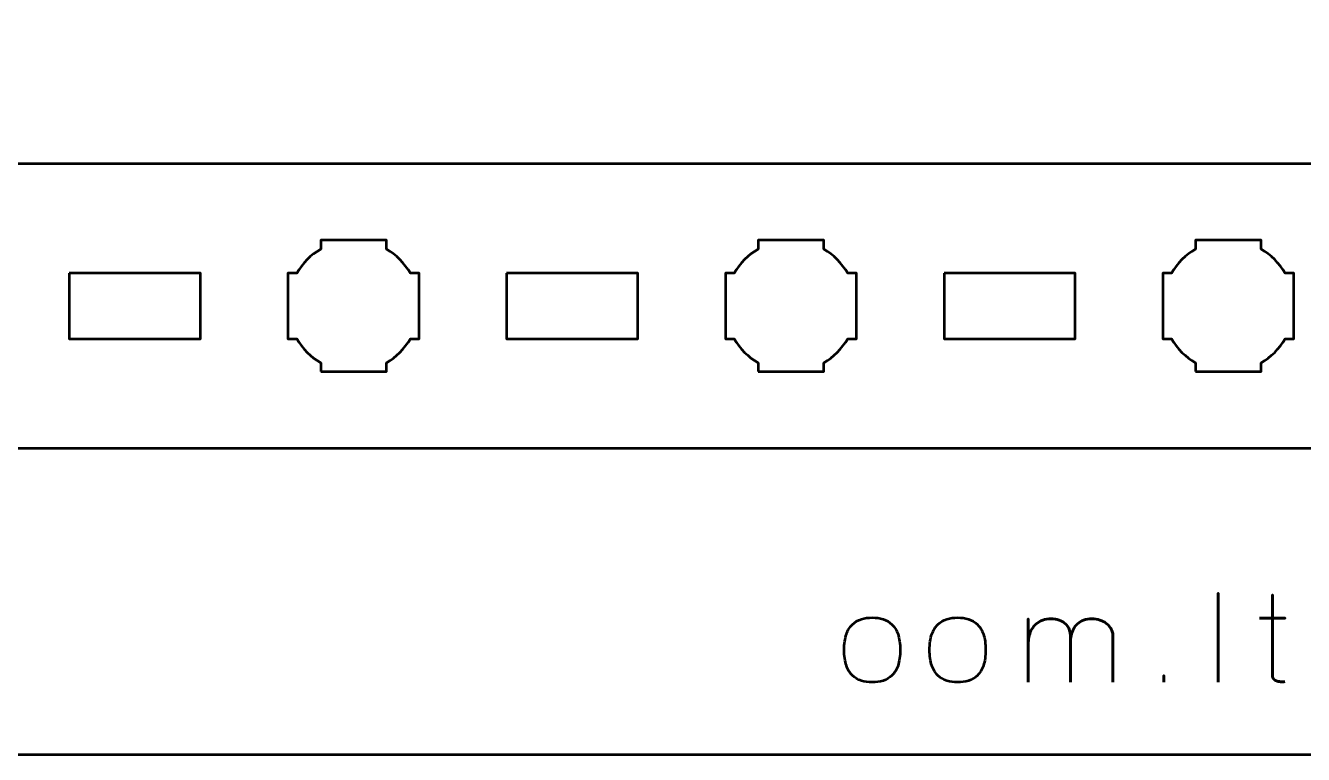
# Model space of a CAD drawing. Header units: centimetres. Extents: x -21 to 0, y -29.7 to 0.
# Drawn here: x -11 to -5.16, y -29.7 to -26.37 of the extents above; entities that cross this region are included whole.
import ezdxf

# ---------------------------------------------------------------- set-up
doc = ezdxf.new("R2010")
doc.units = ezdxf.units.CM
doc.header["$MEASUREMENT"] = 0
doc.layers.add('Layer 1', color=7, linetype='Continuous')

msp = doc.modelspace()

# ---------------------------------------------------------------- linework, layer by layer
at = {"layer": 'Layer 1', "color": 1, "lineweight": 53}
msp.add_open_spline([(-21.00003, -29.19995), (-21.00003, -29.19995), (-21.00003, -5.89992), (-21.00003, -5.89992), (-21.00003, -5.89992), (-21.00003, -5.81709), (-20.93286, -5.74992), (-20.85003, -5.74992), (-20.85003, -5.74992), (-20.7672, -5.74992), (-20.70003, -5.68275), (-20.70003, -5.59992), (-20.70003, -5.59992), (-20.70003, -5.51709), (-20.7672, -5.44992), (-20.85003, -5.44992), (-20.85003, -5.44992), (-20.93286, -5.44992), (-21.00003, -5.38275), (-21.00003, -5.29992), (-21.00003, -5.29992), (-21.00003, -5.21709), (-20.93286, -5.14992), (-20.85003, -5.14992), (-20.85003, -5.14992), (-20.7672, -5.14992), (-20.70003, -5.08275), (-20.70003, -4.99992), (-20.70003, -4.99992), (-20.70003, -4.91709), (-20.7672, -4.84992), (-20.85003, -4.84992), (-20.85003, -4.84992), (-20.93286, -4.84992), (-21.00003, -4.78275), (-21.00003, -4.69992), (-21.00003, -4.69992), (-21.00003, -4.61709), (-20.93286, -4.54992), (-20.85003, -4.54992), (-20.85003, -4.54992), (-20.7672, -4.54992), (-20.70003, -4.48275), (-20.70003, -4.39992), (-20.70003, -4.39992), (-20.70003, -4.31709), (-20.7672, -4.24992), (-20.85003, -4.24992), (-20.85003, -4.24992), (-20.93286, -4.24992), (-21.00003, -4.18275), (-21.00003, -4.09992), (-21.00003, -4.09992), (-21.00003, -4.01709), (-20.93286, -3.94992), (-20.85003, -3.94992), (-20.85003, -3.94992), (-20.7672, -3.94992), (-20.70003, -3.88275), (-20.70003, -3.79992), (-20.70003, -3.79992), (-20.70003, -3.71709), (-20.7672, -3.64992), (-20.85003, -3.64992), (-20.85003, -3.64992), (-20.93286, -3.64992), (-21.00003, -3.58275), (-21.00003, -3.49992), (-21.00003, -3.49992), (-21.00003, -3.41709), (-20.93286, -3.34992), (-20.85003, -3.34992), (-20.85003, -3.34992), (-20.7672, -3.34992), (-20.70003, -3.28275), (-20.70003, -3.19992), (-20.70003, -3.19992), (-20.70003, -3.11709), (-20.7672, -3.04992), (-20.85003, -3.04992), (-20.85003, -3.04992), (-20.93286, -3.04992), (-21.00003, -2.98275), (-21.00003, -2.89992), (-21.00003, -2.89992), (-21.00003, -2.81709), (-20.93286, -2.74992), (-20.85003, -2.74992), (-20.85003, -2.74992), (-20.7672, -2.74992), (-20.70003, -2.68275), (-20.70003, -2.59992), (-20.70003, -2.59992), (-20.70003, -2.51709), (-20.7672, -2.44992), (-20.85003, -2.44992), (-20.85003, -2.44992), (-20.93286, -2.44992), (-21.00003, -2.38275), (-21.00003, -2.29992), (-21.00003, -2.29992), (-21.00003, -2.21709), (-20.93286, -2.14992), (-20.85003, -2.14992), (-20.85003, -2.14992), (-20.7672, -2.14992), (-20.70003, -2.08275), (-20.70003, -1.99992), (-20.70003, -1.99992), (-20.70003, -1.91709), (-20.7672, -1.84992), (-20.85003, -1.84992), (-20.85003, -1.84992), (-20.93286, -1.84992), (-21.00003, -1.78275), (-21.00003, -1.69992), (-21.00003, -1.69992), (-21.00003, -1.61709), (-20.93286, -1.54992), (-20.85003, -1.54992), (-20.85003, -1.54992), (-20.7672, -1.54992), (-20.70003, -1.48275), (-20.70003, -1.39992), (-20.70003, -1.39992), (-20.70003, -1.31709), (-20.7672, -1.24992), (-20.85003, -1.24992), (-20.85003, -1.24992), (-20.93286, -1.24992), (-21.00003, -1.18275), (-21.00003, -1.09992), (-21.00003, -1.09992), (-21.00003, -1.09992), (-21.00003, -0.49992), (-21.00003, -0.49992), (-21.00003, -0.49992), (-21.00003, -0.22295), (-20.77694, 0.00004), (-20.49994, 0.00004), (-20.49994, 0.00004), (-20.49994, 0.00004), (-0.50008, 0.00004), (-0.50008, 0.00004), (-0.50008, 0.00004), (-0.22294, 0.00004), (0.00002, -0.22295), (0.00002, -0.49992), (0.00002, -0.49992), (0.00002, -0.49992), (0.00002, -29.19995), (0.00002, -29.19995), (0.00002, -29.19995), (0.00002, -29.47695), (-0.22294, -29.70004), (-0.50008, -29.70004), (-0.50008, -29.70004), (-0.50008, -29.70004), (-20.49994, -29.70004), (-20.49994, -29.70004), (-20.49994, -29.70004), (-20.77694, -29.70004), (-21.00003, -29.47695), (-21.00003, -29.19995)], degree=3, knots=[0, 0, 0, 0, 0.0243902, 0.0243902, 0.0243902, 0.0243902, 0.0487805, 0.0487805, 0.0487805, 0.0487805, 0.0731707, 0.0731707, 0.0731707, 0.0731707, 0.097561, 0.097561, 0.097561, 0.097561, 0.1219512, 0.1219512, 0.1219512, 0.1219512, 0.1463415, 0.1463415, 0.1463415, 0.1463415, 0.1707317, 0.1707317, 0.1707317, 0.1707317, 0.195122, 0.195122, 0.195122, 0.195122, 0.2195122, 0.2195122, 0.2195122, 0.2195122, 0.2439024, 0.2439024, 0.2439024, 0.2439024, 0.2682927, 0.2682927, 0.2682927, 0.2682927, 0.2926829, 0.2926829, 0.2926829, 0.2926829, 0.3170732, 0.3170732, 0.3170732, 0.3170732, 0.3414634, 0.3414634, 0.3414634, 0.3414634, 0.3658537, 0.3658537, 0.3658537, 0.3658537, 0.3902439, 0.3902439, 0.3902439, 0.3902439, 0.4146341, 0.4146341, 0.4146341, 0.4146341, 0.4390244, 0.4390244, 0.4390244, 0.4390244, 0.4634146, 0.4634146, 0.4634146, 0.4634146, 0.4878049, 0.4878049, 0.4878049, 0.4878049, 0.5121951, 0.5121951, 0.5121951, 0.5121951, 0.5365854, 0.5365854, 0.5365854, 0.5365854, 0.5609756, 0.5609756, 0.5609756, 0.5609756, 0.5853659, 0.5853659, 0.5853659, 0.5853659, 0.6097561, 0.6097561, 0.6097561, 0.6097561, 0.6341463, 0.6341463, 0.6341463, 0.6341463, 0.6585366, 0.6585366, 0.6585366, 0.6585366, 0.6829268, 0.6829268, 0.6829268, 0.6829268, 0.7073171, 0.7073171, 0.7073171, 0.7073171, 0.7317073, 0.7317073, 0.7317073, 0.7317073, 0.7560976, 0.7560976, 0.7560976, 0.7560976, 0.7804878, 0.7804878, 0.7804878, 0.7804878, 0.804878, 0.804878, 0.804878, 0.804878, 0.8292683, 0.8292683, 0.8292683, 0.8292683, 0.8536585, 0.8536585, 0.8536585, 0.8536585, 0.8780488, 0.8780488, 0.8780488, 0.8780488, 0.902439, 0.902439, 0.902439, 0.902439, 0.9268293, 0.9268293, 0.9268293, 0.9268293, 0.9512195, 0.9512195, 0.9512195, 0.9512195, 0.9756098, 0.9756098, 0.9756098, 0.9756098, 1, 1, 1, 1], dxfattribs=at)
at = {"layer": 'Layer 1', "color": 3, "lineweight": 53}
msp.add_open_spline([(-15.64994, -27), (-15.64994, -27), (-1.35006, -27), (-1.35006, -27), (-1.35006, -27), (-1.07292, -27), (-0.84996, -27.22309), (-0.84996, -27.50009), (-0.84996, -27.50009), (-0.84996, -27.50009), (-0.84996, -27.8001), (-0.84996, -27.8001), (-0.84996, -27.8001), (-0.84996, -28.07706), (-1.07292, -28.30002), (-1.35006, -28.30002), (-1.35006, -28.30002), (-1.35006, -28.30002), (-15.64994, -28.30002), (-15.64994, -28.30002), (-15.64994, -28.30002), (-15.92694, -28.30002), (-16.15004, -28.07706), (-16.15004, -27.8001), (-16.15004, -27.8001), (-16.15004, -27.8001), (-16.15004, -27.50009), (-16.15004, -27.50009), (-16.15004, -27.50009), (-16.15004, -27.22309), (-15.92694, -27), (-15.64994, -27)], degree=3, knots=[0, 0, 0, 0, 0.125, 0.125, 0.125, 0.125, 0.25, 0.25, 0.25, 0.25, 0.375, 0.375, 0.375, 0.375, 0.5, 0.5, 0.5, 0.5, 0.625, 0.625, 0.625, 0.625, 0.75, 0.75, 0.75, 0.75, 0.875, 0.875, 0.875, 0.875, 1, 1, 1, 1], dxfattribs=at)
at = {"layer": 'Layer 1', "lineweight": 53}
for points, knots in [([(-9.64997, -27.95003), (-9.64997, -27.95003), (-9.64997, -27.90992), (-9.64997, -27.90992), (-9.64997, -27.90992), (-9.69558, -27.8836), (-9.73347, -27.84557), (-9.75979, -27.8001), (-9.75979, -27.8001), (-9.75979, -27.8001), (-9.80004, -27.8001), (-9.80004, -27.8001), (-9.80004, -27.8001), (-9.80004, -27.8001), (-9.80004, -27.65002), (-9.80004, -27.65002), (-9.80004, -27.65002), (-9.80004, -27.65002), (-9.80004, -27.50009), (-9.80004, -27.50009), (-9.80004, -27.50009), (-9.80004, -27.50009), (-9.75979, -27.50009), (-9.75979, -27.50009), (-9.75979, -27.50009), (-9.73347, -27.45448), (-9.69558, -27.41656), (-9.64997, -27.39024), (-9.64997, -27.39024), (-9.64997, -27.39024), (-9.64997, -27.35002), (-9.64997, -27.35002), (-9.64997, -27.35002), (-9.64997, -27.35002), (-9.50004, -27.35002), (-9.50004, -27.35002), (-9.50004, -27.35002), (-9.50004, -27.35002), (-9.34996, -27.35002), (-9.34996, -27.35002), (-9.34996, -27.35002), (-9.34996, -27.35002), (-9.34996, -27.39024), (-9.34996, -27.39024), (-9.34996, -27.39024), (-9.30449, -27.41656), (-9.26646, -27.45448), (-9.24014, -27.50009), (-9.24014, -27.50009), (-9.24014, -27.50009), (-9.20003, -27.50009), (-9.20003, -27.50009), (-9.20003, -27.50009), (-9.20003, -27.50009), (-9.20003, -27.65002), (-9.20003, -27.65002), (-9.20003, -27.65002), (-9.20003, -27.65002), (-9.20003, -27.8001), (-9.20003, -27.8001), (-9.20003, -27.8001), (-9.20003, -27.8001), (-9.24014, -27.8001), (-9.24014, -27.8001), (-9.24014, -27.8001), (-9.26646, -27.84557), (-9.30449, -27.8836), (-9.34996, -27.90992), (-9.34996, -27.90992), (-9.34996, -27.90992), (-9.34996, -27.95003), (-9.34996, -27.95003), (-9.34996, -27.95003), (-9.34996, -27.95003), (-9.50004, -27.95003), (-9.50004, -27.95003), (-9.50004, -27.95003), (-9.50004, -27.95003), (-9.64997, -27.95003), (-9.64997, -27.95003)], [0, 0, 0, 0, 0.05, 0.05, 0.05, 0.05, 0.1, 0.1, 0.1, 0.1, 0.15, 0.15, 0.15, 0.15, 0.2, 0.2, 0.2, 0.2, 0.25, 0.25, 0.25, 0.25, 0.3, 0.3, 0.3, 0.3, 0.35, 0.35, 0.35, 0.35, 0.4, 0.4, 0.4, 0.4, 0.45, 0.45, 0.45, 0.45, 0.5, 0.5, 0.5, 0.5, 0.55, 0.55, 0.55, 0.55, 0.6, 0.6, 0.6, 0.6, 0.65, 0.65, 0.65, 0.65, 0.7, 0.7, 0.7, 0.7, 0.75, 0.75, 0.75, 0.75, 0.8, 0.8, 0.8, 0.8, 0.85, 0.85, 0.85, 0.85, 0.9, 0.9, 0.9, 0.9, 0.95, 0.95, 0.95, 0.95, 1, 1, 1, 1]), ([(-7.65003, -27.95003), (-7.65003, -27.95003), (-7.65003, -27.90992), (-7.65003, -27.90992), (-7.65003, -27.90992), (-7.69551, -27.8836), (-7.73354, -27.84557), (-7.75985, -27.8001), (-7.75985, -27.8001), (-7.75985, -27.8001), (-7.79996, -27.8001), (-7.79996, -27.8001), (-7.79996, -27.8001), (-7.79996, -27.8001), (-7.79996, -27.65002), (-7.79996, -27.65002), (-7.79996, -27.65002), (-7.79996, -27.65002), (-7.79996, -27.50009), (-7.79996, -27.50009), (-7.79996, -27.50009), (-7.79996, -27.50009), (-7.75985, -27.50009), (-7.75985, -27.50009), (-7.75985, -27.50009), (-7.73354, -27.45448), (-7.69551, -27.41656), (-7.65003, -27.39024), (-7.65003, -27.39024), (-7.65003, -27.39024), (-7.65003, -27.35002), (-7.65003, -27.35002), (-7.65003, -27.35002), (-7.65003, -27.35002), (-7.49996, -27.35002), (-7.49996, -27.35002), (-7.49996, -27.35002), (-7.49996, -27.35002), (-7.35003, -27.35002), (-7.35003, -27.35002), (-7.35003, -27.35002), (-7.35003, -27.35002), (-7.35003, -27.39024), (-7.35003, -27.39024), (-7.35003, -27.39024), (-7.30442, -27.41656), (-7.26653, -27.45448), (-7.24021, -27.50009), (-7.24021, -27.50009), (-7.24021, -27.50009), (-7.19996, -27.50009), (-7.19996, -27.50009), (-7.19996, -27.50009), (-7.19996, -27.50009), (-7.19996, -27.65002), (-7.19996, -27.65002), (-7.19996, -27.65002), (-7.19996, -27.65002), (-7.19996, -27.8001), (-7.19996, -27.8001), (-7.19996, -27.8001), (-7.19996, -27.8001), (-7.24021, -27.8001), (-7.24021, -27.8001), (-7.24021, -27.8001), (-7.26653, -27.84557), (-7.30442, -27.8836), (-7.35003, -27.90992), (-7.35003, -27.90992), (-7.35003, -27.90992), (-7.35003, -27.95003), (-7.35003, -27.95003), (-7.35003, -27.95003), (-7.35003, -27.95003), (-7.49996, -27.95003), (-7.49996, -27.95003), (-7.49996, -27.95003), (-7.49996, -27.95003), (-7.65003, -27.95003), (-7.65003, -27.95003)], [0, 0, 0, 0, 0.05, 0.05, 0.05, 0.05, 0.1, 0.1, 0.1, 0.1, 0.15, 0.15, 0.15, 0.15, 0.2, 0.2, 0.2, 0.2, 0.25, 0.25, 0.25, 0.25, 0.3, 0.3, 0.3, 0.3, 0.35, 0.35, 0.35, 0.35, 0.4, 0.4, 0.4, 0.4, 0.45, 0.45, 0.45, 0.45, 0.5, 0.5, 0.5, 0.5, 0.55, 0.55, 0.55, 0.55, 0.6, 0.6, 0.6, 0.6, 0.65, 0.65, 0.65, 0.65, 0.7, 0.7, 0.7, 0.7, 0.75, 0.75, 0.75, 0.75, 0.8, 0.8, 0.8, 0.8, 0.85, 0.85, 0.85, 0.85, 0.9, 0.9, 0.9, 0.9, 0.95, 0.95, 0.95, 0.95, 1, 1, 1, 1]), ([(-5.65007, -27.95003), (-5.65007, -27.95003), (-5.65007, -27.90992), (-5.65007, -27.90992), (-5.65007, -27.90992), (-5.69554, -27.8836), (-5.73346, -27.84557), (-5.75992, -27.8001), (-5.75992, -27.8001), (-5.75992, -27.8001), (-5.8, -27.8001), (-5.8, -27.8001), (-5.8, -27.8001), (-5.8, -27.8001), (-5.8, -27.65002), (-5.8, -27.65002), (-5.8, -27.65002), (-5.8, -27.65002), (-5.8, -27.50009), (-5.8, -27.50009), (-5.8, -27.50009), (-5.8, -27.50009), (-5.75992, -27.50009), (-5.75992, -27.50009), (-5.75992, -27.50009), (-5.73346, -27.45448), (-5.69554, -27.41656), (-5.65007, -27.39024), (-5.65007, -27.39024), (-5.65007, -27.39024), (-5.65007, -27.35002), (-5.65007, -27.35002), (-5.65007, -27.35002), (-5.65007, -27.35002), (-5.49999, -27.35002), (-5.49999, -27.35002), (-5.49999, -27.35002), (-5.49999, -27.35002), (-5.35006, -27.35002), (-5.35006, -27.35002), (-5.35006, -27.35002), (-5.35006, -27.35002), (-5.35006, -27.39024), (-5.35006, -27.39024), (-5.35006, -27.39024), (-5.30449, -27.41656), (-5.26656, -27.45448), (-5.2401, -27.50009), (-5.2401, -27.50009), (-5.2401, -27.50009), (-5.20003, -27.50009), (-5.20003, -27.50009), (-5.20003, -27.50009), (-5.20003, -27.50009), (-5.20003, -27.65002), (-5.20003, -27.65002), (-5.20003, -27.65002), (-5.20003, -27.65002), (-5.20003, -27.8001), (-5.20003, -27.8001), (-5.20003, -27.8001), (-5.20003, -27.8001), (-5.2401, -27.8001), (-5.2401, -27.8001), (-5.2401, -27.8001), (-5.26656, -27.84557), (-5.30449, -27.8836), (-5.35006, -27.90992), (-5.35006, -27.90992), (-5.35006, -27.90992), (-5.35006, -27.95003), (-5.35006, -27.95003), (-5.35006, -27.95003), (-5.35006, -27.95003), (-5.49999, -27.95003), (-5.49999, -27.95003), (-5.49999, -27.95003), (-5.49999, -27.95003), (-5.65007, -27.95003), (-5.65007, -27.95003)], [0, 0, 0, 0, 0.05, 0.05, 0.05, 0.05, 0.1, 0.1, 0.1, 0.1, 0.15, 0.15, 0.15, 0.15, 0.2, 0.2, 0.2, 0.2, 0.25, 0.25, 0.25, 0.25, 0.3, 0.3, 0.3, 0.3, 0.35, 0.35, 0.35, 0.35, 0.4, 0.4, 0.4, 0.4, 0.45, 0.45, 0.45, 0.45, 0.5, 0.5, 0.5, 0.5, 0.55, 0.55, 0.55, 0.55, 0.6, 0.6, 0.6, 0.6, 0.65, 0.65, 0.65, 0.65, 0.7, 0.7, 0.7, 0.7, 0.75, 0.75, 0.75, 0.75, 0.8, 0.8, 0.8, 0.8, 0.85, 0.85, 0.85, 0.85, 0.9, 0.9, 0.9, 0.9, 0.95, 0.95, 0.95, 0.95, 1, 1, 1, 1]), ([(-10.79995, -27.50009), (-10.79995, -27.50009), (-10.19995, -27.50009), (-10.19995, -27.50009), (-10.19995, -27.50009), (-10.19995, -27.50009), (-10.19995, -27.8001), (-10.19995, -27.8001), (-10.19995, -27.8001), (-10.19995, -27.8001), (-10.79995, -27.8001), (-10.79995, -27.8001), (-10.79995, -27.8001), (-10.79995, -27.8001), (-10.79995, -27.50009), (-10.79995, -27.50009)], [0, 0, 0, 0, 0.25, 0.25, 0.25, 0.25, 0.5, 0.5, 0.5, 0.5, 0.75, 0.75, 0.75, 0.75, 1, 1, 1, 1]), ([(-8.79998, -27.50009), (-8.79998, -27.50009), (-8.19998, -27.50009), (-8.19998, -27.50009), (-8.19998, -27.50009), (-8.19998, -27.50009), (-8.19998, -27.8001), (-8.19998, -27.8001), (-8.19998, -27.8001), (-8.19998, -27.8001), (-8.79998, -27.8001), (-8.79998, -27.8001), (-8.79998, -27.8001), (-8.79998, -27.8001), (-8.79998, -27.50009), (-8.79998, -27.50009)], [0, 0, 0, 0, 0.25, 0.25, 0.25, 0.25, 0.5, 0.5, 0.5, 0.5, 0.75, 0.75, 0.75, 0.75, 1, 1, 1, 1]), ([(-6.80005, -27.50009), (-6.80005, -27.50009), (-6.20005, -27.50009), (-6.20005, -27.50009), (-6.20005, -27.50009), (-6.20005, -27.50009), (-6.20005, -27.8001), (-6.20005, -27.8001), (-6.20005, -27.8001), (-6.20005, -27.8001), (-6.80005, -27.8001), (-6.80005, -27.8001), (-6.80005, -27.8001), (-6.80005, -27.8001), (-6.80005, -27.50009), (-6.80005, -27.50009)], [0, 0, 0, 0, 0.25, 0.25, 0.25, 0.25, 0.5, 0.5, 0.5, 0.5, 0.75, 0.75, 0.75, 0.75, 1, 1, 1, 1])]:
    msp.add_open_spline(points, degree=3, knots=knots, dxfattribs=at)
at = {"layer": 'Layer 1', "color": 5, "lineweight": 53}
for points, knots in [([(-5.54581, -29.36992), (-5.54581, -29.36992), (-5.54581, -28.96296), (-5.54581, -28.96296), (-5.54581, -28.96296), (-5.54581, -28.96296), (-5.54581, -29.36992), (-5.54581, -29.36992)], [0, 0, 0, 0, 0.5, 0.5, 0.5, 0.5, 1, 1, 1, 1]), ([(-5.24101, -29.3671), (-5.24797, -29.36766), (-5.25493, -29.36785), (-5.26171, -29.36766), (-5.26171, -29.36766), (-5.26848, -29.36747), (-5.2746, -29.36644), (-5.28015, -29.36437), (-5.28015, -29.36437), (-5.2857, -29.36239), (-5.29012, -29.35882), (-5.2935, -29.35374), (-5.2935, -29.35374), (-5.2968, -29.34866), (-5.29849, -29.34142), (-5.29858, -29.3321), (-5.29858, -29.3321), (-5.29858, -29.32768), (-5.29858, -29.32016), (-5.29858, -29.30962), (-5.29858, -29.30962), (-5.29858, -29.29899), (-5.29858, -29.28619), (-5.29858, -29.27105), (-5.29858, -29.27105), (-5.29858, -29.2559), (-5.29858, -29.23935), (-5.29858, -29.22138), (-5.29858, -29.22138), (-5.29858, -29.20341), (-5.29858, -29.18488), (-5.29858, -29.16569), (-5.29858, -29.16569), (-5.29858, -29.1465), (-5.29858, -29.12759), (-5.29858, -29.10887), (-5.29858, -29.10887), (-5.29858, -29.09015), (-5.29858, -29.07255), (-5.29858, -29.056), (-5.29858, -29.056), (-5.29858, -29.03944), (-5.29858, -29.02476), (-5.29858, -29.01207), (-5.29858, -29.01207), (-5.29858, -28.99927), (-5.29858, -28.9893), (-5.29858, -28.98196), (-5.29858, -28.98196), (-5.29858, -28.97472), (-5.29858, -28.97095), (-5.29858, -28.97086), (-5.29858, -28.97086), (-5.29858, -28.97095), (-5.29858, -28.97472), (-5.29858, -28.98196), (-5.29858, -28.98196), (-5.29858, -28.9893), (-5.29858, -28.99927), (-5.29858, -29.01207), (-5.29858, -29.01207), (-5.29858, -29.02476), (-5.29858, -29.03944), (-5.29858, -29.056), (-5.29858, -29.056), (-5.29858, -29.07255), (-5.29858, -29.09015), (-5.29858, -29.10887), (-5.29858, -29.10887), (-5.29858, -29.12759), (-5.29858, -29.1465), (-5.29858, -29.16569), (-5.29858, -29.16569), (-5.29858, -29.18488), (-5.29858, -29.20341), (-5.29858, -29.22138), (-5.29858, -29.22138), (-5.29858, -29.23935), (-5.29858, -29.2559), (-5.29858, -29.27105), (-5.29858, -29.27105), (-5.29858, -29.28619), (-5.29858, -29.29899), (-5.29858, -29.30962), (-5.29858, -29.30962), (-5.29858, -29.32016), (-5.29858, -29.32768), (-5.29858, -29.3321), (-5.29858, -29.3321), (-5.29849, -29.34142), (-5.2968, -29.34866), (-5.2935, -29.35374), (-5.2935, -29.35374), (-5.29012, -29.35882), (-5.2857, -29.36239), (-5.28015, -29.36437), (-5.28015, -29.36437), (-5.2746, -29.36644), (-5.26848, -29.36747), (-5.26171, -29.36766), (-5.26171, -29.36766), (-5.25493, -29.36785), (-5.24797, -29.36766), (-5.24101, -29.3671)], [0, 0, 0, 0, 0.0384615, 0.0384615, 0.0384615, 0.0384615, 0.0769231, 0.0769231, 0.0769231, 0.0769231, 0.1153846, 0.1153846, 0.1153846, 0.1153846, 0.1538462, 0.1538462, 0.1538462, 0.1538462, 0.1923077, 0.1923077, 0.1923077, 0.1923077, 0.2307692, 0.2307692, 0.2307692, 0.2307692, 0.2692308, 0.2692308, 0.2692308, 0.2692308, 0.3076923, 0.3076923, 0.3076923, 0.3076923, 0.3461538, 0.3461538, 0.3461538, 0.3461538, 0.3846154, 0.3846154, 0.3846154, 0.3846154, 0.4230769, 0.4230769, 0.4230769, 0.4230769, 0.4615385, 0.4615385, 0.4615385, 0.4615385, 0.5, 0.5, 0.5, 0.5, 0.5384615, 0.5384615, 0.5384615, 0.5384615, 0.5769231, 0.5769231, 0.5769231, 0.5769231, 0.6153846, 0.6153846, 0.6153846, 0.6153846, 0.6538462, 0.6538462, 0.6538462, 0.6538462, 0.6923077, 0.6923077, 0.6923077, 0.6923077, 0.7307692, 0.7307692, 0.7307692, 0.7307692, 0.7692308, 0.7692308, 0.7692308, 0.7692308, 0.8076923, 0.8076923, 0.8076923, 0.8076923, 0.8461538, 0.8461538, 0.8461538, 0.8461538, 0.8846154, 0.8846154, 0.8846154, 0.8846154, 0.9230769, 0.9230769, 0.9230769, 0.9230769, 0.9615385, 0.9615385, 0.9615385, 0.9615385, 1, 1, 1, 1]), ([(-7.1285, -29.36992), (-7.11072, -29.37001), (-7.09417, -29.36776), (-7.07874, -29.36296), (-7.07874, -29.36296), (-7.06331, -29.35816), (-7.04967, -29.35016), (-7.038, -29.33897), (-7.038, -29.33897), (-7.02624, -29.32778), (-7.01712, -29.31263), (-7.01044, -29.29344), (-7.01044, -29.29344), (-7.00386, -29.27434), (-7.00047, -29.25054), (-7.00037, -29.22204), (-7.00037, -29.22204), (-7.00047, -29.19363), (-7.00386, -29.16992), (-7.01044, -29.15092), (-7.01044, -29.15092), (-7.01712, -29.13191), (-7.02624, -29.11677), (-7.038, -29.10557), (-7.038, -29.10557), (-7.04967, -29.09447), (-7.06331, -29.08648), (-7.07874, -29.08168), (-7.07874, -29.08168), (-7.09417, -29.07688), (-7.11072, -29.07462), (-7.1285, -29.07472), (-7.1285, -29.07472), (-7.14609, -29.07462), (-7.16265, -29.07688), (-7.17808, -29.08168), (-7.17808, -29.08168), (-7.19351, -29.08648), (-7.20705, -29.09447), (-7.21881, -29.10557), (-7.21881, -29.10557), (-7.23057, -29.11677), (-7.23979, -29.13191), (-7.24647, -29.15092), (-7.24647, -29.15092), (-7.25315, -29.16992), (-7.25654, -29.19363), (-7.25663, -29.22204), (-7.25663, -29.22204), (-7.25654, -29.25054), (-7.25315, -29.27434), (-7.24647, -29.29344), (-7.24647, -29.29344), (-7.23979, -29.31263), (-7.23057, -29.32778), (-7.21881, -29.33897), (-7.21881, -29.33897), (-7.20705, -29.35016), (-7.19351, -29.35816), (-7.17808, -29.36296), (-7.17808, -29.36296), (-7.16265, -29.36776), (-7.14609, -29.37001), (-7.1285, -29.36992)], [0, 0, 0, 0, 0.0625, 0.0625, 0.0625, 0.0625, 0.125, 0.125, 0.125, 0.125, 0.1875, 0.1875, 0.1875, 0.1875, 0.25, 0.25, 0.25, 0.25, 0.3125, 0.3125, 0.3125, 0.3125, 0.375, 0.375, 0.375, 0.375, 0.4375, 0.4375, 0.4375, 0.4375, 0.5, 0.5, 0.5, 0.5, 0.5625, 0.5625, 0.5625, 0.5625, 0.625, 0.625, 0.625, 0.625, 0.6875, 0.6875, 0.6875, 0.6875, 0.75, 0.75, 0.75, 0.75, 0.8125, 0.8125, 0.8125, 0.8125, 0.875, 0.875, 0.875, 0.875, 0.9375, 0.9375, 0.9375, 0.9375, 1, 1, 1, 1]), ([(-7.1285, -29.36992), (-7.11072, -29.37001), (-7.09417, -29.36776), (-7.07874, -29.36296), (-7.07874, -29.36296), (-7.06331, -29.35816), (-7.04967, -29.35016), (-7.038, -29.33897), (-7.038, -29.33897), (-7.02624, -29.32778), (-7.01712, -29.31263), (-7.01044, -29.29344), (-7.01044, -29.29344), (-7.00386, -29.27434), (-7.00047, -29.25054), (-7.00037, -29.22204), (-7.00037, -29.22204), (-7.00047, -29.19363), (-7.00386, -29.16992), (-7.01044, -29.15092), (-7.01044, -29.15092), (-7.01712, -29.13191), (-7.02624, -29.11677), (-7.038, -29.10557), (-7.038, -29.10557), (-7.04967, -29.09447), (-7.06331, -29.08648), (-7.07874, -29.08168), (-7.07874, -29.08168), (-7.09417, -29.07688), (-7.11072, -29.07462), (-7.1285, -29.07472), (-7.1285, -29.07472), (-7.14609, -29.07462), (-7.16265, -29.07688), (-7.17808, -29.08168), (-7.17808, -29.08168), (-7.19351, -29.08648), (-7.20705, -29.09447), (-7.21881, -29.10557), (-7.21881, -29.10557), (-7.23057, -29.11677), (-7.23979, -29.13191), (-7.24647, -29.15092), (-7.24647, -29.15092), (-7.25315, -29.16992), (-7.25654, -29.19363), (-7.25663, -29.22204), (-7.25663, -29.22204), (-7.25654, -29.25054), (-7.25315, -29.27434), (-7.24647, -29.29344), (-7.24647, -29.29344), (-7.23979, -29.31263), (-7.23057, -29.32778), (-7.21881, -29.33897), (-7.21881, -29.33897), (-7.20705, -29.35016), (-7.19351, -29.35816), (-7.17808, -29.36296), (-7.17808, -29.36296), (-7.16265, -29.36776), (-7.14609, -29.37001), (-7.1285, -29.36992)], [0, 0, 0, 0, 0.0625, 0.0625, 0.0625, 0.0625, 0.125, 0.125, 0.125, 0.125, 0.1875, 0.1875, 0.1875, 0.1875, 0.25, 0.25, 0.25, 0.25, 0.3125, 0.3125, 0.3125, 0.3125, 0.375, 0.375, 0.375, 0.375, 0.4375, 0.4375, 0.4375, 0.4375, 0.5, 0.5, 0.5, 0.5, 0.5625, 0.5625, 0.5625, 0.5625, 0.625, 0.625, 0.625, 0.625, 0.6875, 0.6875, 0.6875, 0.6875, 0.75, 0.75, 0.75, 0.75, 0.8125, 0.8125, 0.8125, 0.8125, 0.875, 0.875, 0.875, 0.875, 0.9375, 0.9375, 0.9375, 0.9375, 1, 1, 1, 1]), ([(-6.73791, -29.36992), (-6.72013, -29.37001), (-6.70358, -29.36776), (-6.68815, -29.36296), (-6.68815, -29.36296), (-6.67272, -29.35816), (-6.65908, -29.35016), (-6.64741, -29.33897), (-6.64741, -29.33897), (-6.63565, -29.32778), (-6.62653, -29.31263), (-6.61985, -29.29344), (-6.61985, -29.29344), (-6.61327, -29.27434), (-6.60988, -29.25054), (-6.60978, -29.22204), (-6.60978, -29.22204), (-6.60988, -29.19363), (-6.61327, -29.16992), (-6.61985, -29.15092), (-6.61985, -29.15092), (-6.62653, -29.13191), (-6.63565, -29.11677), (-6.64741, -29.10557), (-6.64741, -29.10557), (-6.65908, -29.09447), (-6.67272, -29.08648), (-6.68815, -29.08168), (-6.68815, -29.08168), (-6.70358, -29.07688), (-6.72013, -29.07462), (-6.73791, -29.07472), (-6.73791, -29.07472), (-6.7555, -29.07462), (-6.77206, -29.07688), (-6.78749, -29.08168), (-6.78749, -29.08168), (-6.80292, -29.08648), (-6.81646, -29.09447), (-6.82822, -29.10557), (-6.82822, -29.10557), (-6.83998, -29.11677), (-6.8492, -29.13191), (-6.85588, -29.15092), (-6.85588, -29.15092), (-6.86256, -29.16992), (-6.86595, -29.19363), (-6.86604, -29.22204), (-6.86604, -29.22204), (-6.86595, -29.25054), (-6.86256, -29.27434), (-6.85588, -29.29344), (-6.85588, -29.29344), (-6.8492, -29.31263), (-6.83998, -29.32778), (-6.82822, -29.33897), (-6.82822, -29.33897), (-6.81646, -29.35016), (-6.80292, -29.35816), (-6.78749, -29.36296), (-6.78749, -29.36296), (-6.77206, -29.36776), (-6.7555, -29.37001), (-6.73791, -29.36992)], [0, 0, 0, 0, 0.0625, 0.0625, 0.0625, 0.0625, 0.125, 0.125, 0.125, 0.125, 0.1875, 0.1875, 0.1875, 0.1875, 0.25, 0.25, 0.25, 0.25, 0.3125, 0.3125, 0.3125, 0.3125, 0.375, 0.375, 0.375, 0.375, 0.4375, 0.4375, 0.4375, 0.4375, 0.5, 0.5, 0.5, 0.5, 0.5625, 0.5625, 0.5625, 0.5625, 0.625, 0.625, 0.625, 0.625, 0.6875, 0.6875, 0.6875, 0.6875, 0.75, 0.75, 0.75, 0.75, 0.8125, 0.8125, 0.8125, 0.8125, 0.875, 0.875, 0.875, 0.875, 0.9375, 0.9375, 0.9375, 0.9375, 1, 1, 1, 1]), ([(-6.73791, -29.36992), (-6.72013, -29.37001), (-6.70358, -29.36776), (-6.68815, -29.36296), (-6.68815, -29.36296), (-6.67272, -29.35816), (-6.65908, -29.35016), (-6.64741, -29.33897), (-6.64741, -29.33897), (-6.63565, -29.32778), (-6.62653, -29.31263), (-6.61985, -29.29344), (-6.61985, -29.29344), (-6.61327, -29.27434), (-6.60988, -29.25054), (-6.60978, -29.22204), (-6.60978, -29.22204), (-6.60988, -29.19363), (-6.61327, -29.16992), (-6.61985, -29.15092), (-6.61985, -29.15092), (-6.62653, -29.13191), (-6.63565, -29.11677), (-6.64741, -29.10557), (-6.64741, -29.10557), (-6.65908, -29.09447), (-6.67272, -29.08648), (-6.68815, -29.08168), (-6.68815, -29.08168), (-6.70358, -29.07688), (-6.72013, -29.07462), (-6.73791, -29.07472), (-6.73791, -29.07472), (-6.7555, -29.07462), (-6.77206, -29.07688), (-6.78749, -29.08168), (-6.78749, -29.08168), (-6.80292, -29.08648), (-6.81646, -29.09447), (-6.82822, -29.10557), (-6.82822, -29.10557), (-6.83998, -29.11677), (-6.8492, -29.13191), (-6.85588, -29.15092), (-6.85588, -29.15092), (-6.86256, -29.16992), (-6.86595, -29.19363), (-6.86604, -29.22204), (-6.86604, -29.22204), (-6.86595, -29.25054), (-6.86256, -29.27434), (-6.85588, -29.29344), (-6.85588, -29.29344), (-6.8492, -29.31263), (-6.83998, -29.32778), (-6.82822, -29.33897), (-6.82822, -29.33897), (-6.81646, -29.35016), (-6.80292, -29.35816), (-6.78749, -29.36296), (-6.78749, -29.36296), (-6.77206, -29.36776), (-6.7555, -29.37001), (-6.73791, -29.36992)], [0, 0, 0, 0, 0.0625, 0.0625, 0.0625, 0.0625, 0.125, 0.125, 0.125, 0.125, 0.1875, 0.1875, 0.1875, 0.1875, 0.25, 0.25, 0.25, 0.25, 0.3125, 0.3125, 0.3125, 0.3125, 0.375, 0.375, 0.375, 0.375, 0.4375, 0.4375, 0.4375, 0.4375, 0.5, 0.5, 0.5, 0.5, 0.5625, 0.5625, 0.5625, 0.5625, 0.625, 0.625, 0.625, 0.625, 0.6875, 0.6875, 0.6875, 0.6875, 0.75, 0.75, 0.75, 0.75, 0.8125, 0.8125, 0.8125, 0.8125, 0.875, 0.875, 0.875, 0.875, 0.9375, 0.9375, 0.9375, 0.9375, 1, 1, 1, 1]), ([(-6.22202, -29.36992), (-6.22202, -29.36983), (-6.22202, -29.3671), (-6.22202, -29.36174), (-6.22202, -29.36174), (-6.22202, -29.35647), (-6.22202, -29.34922), (-6.22202, -29.3401), (-6.22202, -29.3401), (-6.22202, -29.33088), (-6.22202, -29.32053), (-6.22202, -29.30887), (-6.22202, -29.30887), (-6.22202, -29.2973), (-6.22202, -29.28516), (-6.22202, -29.27237), (-6.22202, -29.27237), (-6.22202, -29.25967), (-6.22202, -29.24715), (-6.22202, -29.23474), (-6.22202, -29.23474), (-6.22202, -29.22232), (-6.22202, -29.21065), (-6.22202, -29.19993), (-6.22202, -29.19993), (-6.22202, -29.18911), (-6.22202, -29.17989), (-6.22202, -29.17208), (-6.22202, -29.17208), (-6.22202, -29.16437), (-6.22202, -29.15882), (-6.22202, -29.15543), (-6.22202, -29.15543), (-6.22192, -29.15016), (-6.22277, -29.14424), (-6.22437, -29.13775), (-6.22437, -29.13775), (-6.22597, -29.13116), (-6.2287, -29.12458), (-6.23255, -29.11799), (-6.23255, -29.11799), (-6.23641, -29.11131), (-6.24177, -29.1052), (-6.24845, -29.09955), (-6.24845, -29.09955), (-6.25522, -29.09391), (-6.26369, -29.08939), (-6.27385, -29.08591), (-6.27385, -29.08591), (-6.28411, -29.08243), (-6.29633, -29.08055), (-6.31063, -29.08036), (-6.31063, -29.08036), (-6.32493, -29.08036), (-6.33773, -29.08234), (-6.34892, -29.08629), (-6.34892, -29.08629), (-6.36021, -29.09033), (-6.3699, -29.09588), (-6.37818, -29.10294), (-6.37818, -29.10294), (-6.38636, -29.11), (-6.39323, -29.11809), (-6.39859, -29.1273), (-6.39859, -29.1273), (-6.40395, -29.13643), (-6.40791, -29.14612), (-6.41054, -29.15647), (-6.41054, -29.15647), (-6.41317, -29.16672), (-6.41449, -29.17716), (-6.41449, -29.18761), (-6.41449, -29.18761), (-6.41449, -29.17716), (-6.41317, -29.16672), (-6.41054, -29.15647), (-6.41054, -29.15647), (-6.40791, -29.14612), (-6.40395, -29.13643), (-6.39859, -29.1273), (-6.39859, -29.1273), (-6.39323, -29.11809), (-6.38636, -29.11), (-6.37818, -29.10294), (-6.37818, -29.10294), (-6.3699, -29.09588), (-6.36021, -29.09033), (-6.34892, -29.08629), (-6.34892, -29.08629), (-6.33773, -29.08234), (-6.32493, -29.08036), (-6.31063, -29.08036), (-6.31063, -29.08036), (-6.29633, -29.08055), (-6.28411, -29.08243), (-6.27385, -29.08591), (-6.27385, -29.08591), (-6.26369, -29.08939), (-6.25522, -29.09391), (-6.24845, -29.09955), (-6.24845, -29.09955), (-6.24177, -29.1052), (-6.23641, -29.11131), (-6.23255, -29.11799), (-6.23255, -29.11799), (-6.2287, -29.12458), (-6.22597, -29.13116), (-6.22437, -29.13775), (-6.22437, -29.13775), (-6.22277, -29.14424), (-6.22192, -29.15016), (-6.22202, -29.15543), (-6.22202, -29.15543), (-6.22202, -29.15882), (-6.22202, -29.16437), (-6.22202, -29.17208), (-6.22202, -29.17208), (-6.22202, -29.17989), (-6.22202, -29.18911), (-6.22202, -29.19993), (-6.22202, -29.19993), (-6.22202, -29.21065), (-6.22202, -29.22232), (-6.22202, -29.23474), (-6.22202, -29.23474), (-6.22202, -29.24715), (-6.22202, -29.25967), (-6.22202, -29.27237), (-6.22202, -29.27237), (-6.22202, -29.28516), (-6.22202, -29.2973), (-6.22202, -29.30887), (-6.22202, -29.30887), (-6.22202, -29.32053), (-6.22202, -29.33088), (-6.22202, -29.3401), (-6.22202, -29.3401), (-6.22202, -29.34922), (-6.22202, -29.35647), (-6.22202, -29.36174), (-6.22202, -29.36174), (-6.22202, -29.3671), (-6.22202, -29.36983), (-6.22202, -29.36992)], [0, 0, 0, 0, 0.0277778, 0.0277778, 0.0277778, 0.0277778, 0.0555556, 0.0555556, 0.0555556, 0.0555556, 0.0833333, 0.0833333, 0.0833333, 0.0833333, 0.1111111, 0.1111111, 0.1111111, 0.1111111, 0.1388889, 0.1388889, 0.1388889, 0.1388889, 0.1666667, 0.1666667, 0.1666667, 0.1666667, 0.1944444, 0.1944444, 0.1944444, 0.1944444, 0.2222222, 0.2222222, 0.2222222, 0.2222222, 0.25, 0.25, 0.25, 0.25, 0.2777778, 0.2777778, 0.2777778, 0.2777778, 0.3055556, 0.3055556, 0.3055556, 0.3055556, 0.3333333, 0.3333333, 0.3333333, 0.3333333, 0.3611111, 0.3611111, 0.3611111, 0.3611111, 0.3888889, 0.3888889, 0.3888889, 0.3888889, 0.4166667, 0.4166667, 0.4166667, 0.4166667, 0.4444444, 0.4444444, 0.4444444, 0.4444444, 0.4722222, 0.4722222, 0.4722222, 0.4722222, 0.5, 0.5, 0.5, 0.5, 0.5277778, 0.5277778, 0.5277778, 0.5277778, 0.5555556, 0.5555556, 0.5555556, 0.5555556, 0.5833333, 0.5833333, 0.5833333, 0.5833333, 0.6111111, 0.6111111, 0.6111111, 0.6111111, 0.6388889, 0.6388889, 0.6388889, 0.6388889, 0.6666667, 0.6666667, 0.6666667, 0.6666667, 0.6944444, 0.6944444, 0.6944444, 0.6944444, 0.7222222, 0.7222222, 0.7222222, 0.7222222, 0.75, 0.75, 0.75, 0.75, 0.7777778, 0.7777778, 0.7777778, 0.7777778, 0.8055556, 0.8055556, 0.8055556, 0.8055556, 0.8333333, 0.8333333, 0.8333333, 0.8333333, 0.8611111, 0.8611111, 0.8611111, 0.8611111, 0.8888889, 0.8888889, 0.8888889, 0.8888889, 0.9166667, 0.9166667, 0.9166667, 0.9166667, 0.9444444, 0.9444444, 0.9444444, 0.9444444, 0.9722222, 0.9722222, 0.9722222, 0.9722222, 1, 1, 1, 1]), ([(-6.41449, -29.36992), (-6.41449, -29.36992), (-6.41449, -29.08036), (-6.41449, -29.08036), (-6.41449, -29.08036), (-6.41449, -29.08036), (-6.41449, -29.36992), (-6.41449, -29.36992)], [0, 0, 0, 0, 0.5, 0.5, 0.5, 0.5, 1, 1, 1, 1]), ([(-6.02785, -29.36992), (-6.02785, -29.36983), (-6.02785, -29.3671), (-6.02785, -29.36174), (-6.02785, -29.36174), (-6.02785, -29.35647), (-6.02785, -29.34922), (-6.02785, -29.3401), (-6.02785, -29.3401), (-6.02785, -29.33088), (-6.02785, -29.32053), (-6.02785, -29.30887), (-6.02785, -29.30887), (-6.02785, -29.2973), (-6.02785, -29.28516), (-6.02785, -29.27237), (-6.02785, -29.27237), (-6.02785, -29.25967), (-6.02785, -29.24715), (-6.02785, -29.23474), (-6.02785, -29.23474), (-6.02785, -29.22232), (-6.02785, -29.21065), (-6.02785, -29.19993), (-6.02785, -29.19993), (-6.02785, -29.18911), (-6.02785, -29.17989), (-6.02785, -29.17208), (-6.02785, -29.17208), (-6.02785, -29.16437), (-6.02785, -29.15882), (-6.02785, -29.15543), (-6.02785, -29.15543), (-6.02785, -29.15016), (-6.02888, -29.14424), (-6.03105, -29.13775), (-6.03105, -29.13775), (-6.03312, -29.13116), (-6.0365, -29.12458), (-6.04121, -29.11799), (-6.04121, -29.11799), (-6.04582, -29.11131), (-6.05193, -29.1052), (-6.05946, -29.09955), (-6.05946, -29.09955), (-6.06698, -29.09391), (-6.07611, -29.08939), (-6.08683, -29.08591), (-6.08683, -29.08591), (-6.09756, -29.08243), (-6.11007, -29.08055), (-6.12437, -29.08036), (-6.12437, -29.08036), (-6.13867, -29.08036), (-6.15127, -29.08234), (-6.16209, -29.08629), (-6.16209, -29.08629), (-6.17282, -29.09033), (-6.18204, -29.09588), (-6.18975, -29.10294), (-6.18975, -29.10294), (-6.19737, -29.11), (-6.20348, -29.11809), (-6.20828, -29.1273), (-6.20828, -29.1273), (-6.21308, -29.13643), (-6.21656, -29.14612), (-6.21872, -29.15647), (-6.21872, -29.15647), (-6.22098, -29.16672), (-6.22202, -29.17716), (-6.22202, -29.18761), (-6.22202, -29.18761), (-6.22202, -29.17716), (-6.22098, -29.16672), (-6.21872, -29.15647), (-6.21872, -29.15647), (-6.21656, -29.14612), (-6.21308, -29.13643), (-6.20828, -29.1273), (-6.20828, -29.1273), (-6.20348, -29.11809), (-6.19737, -29.11), (-6.18975, -29.10294), (-6.18975, -29.10294), (-6.18204, -29.09588), (-6.17282, -29.09033), (-6.16209, -29.08629), (-6.16209, -29.08629), (-6.15127, -29.08234), (-6.13867, -29.08036), (-6.12437, -29.08036), (-6.12437, -29.08036), (-6.11007, -29.08055), (-6.09756, -29.08243), (-6.08683, -29.08591), (-6.08683, -29.08591), (-6.07611, -29.08939), (-6.06698, -29.09391), (-6.05946, -29.09955), (-6.05946, -29.09955), (-6.05193, -29.1052), (-6.04582, -29.11131), (-6.04121, -29.11799), (-6.04121, -29.11799), (-6.0365, -29.12458), (-6.03312, -29.13116), (-6.03105, -29.13775), (-6.03105, -29.13775), (-6.02888, -29.14424), (-6.02785, -29.15016), (-6.02785, -29.15543), (-6.02785, -29.15543), (-6.02785, -29.15882), (-6.02785, -29.16437), (-6.02785, -29.17208), (-6.02785, -29.17208), (-6.02785, -29.17989), (-6.02785, -29.18911), (-6.02785, -29.19993), (-6.02785, -29.19993), (-6.02785, -29.21065), (-6.02785, -29.22232), (-6.02785, -29.23474), (-6.02785, -29.23474), (-6.02785, -29.24715), (-6.02785, -29.25967), (-6.02785, -29.27237), (-6.02785, -29.27237), (-6.02785, -29.28516), (-6.02785, -29.2973), (-6.02785, -29.30887), (-6.02785, -29.30887), (-6.02785, -29.32053), (-6.02785, -29.33088), (-6.02785, -29.3401), (-6.02785, -29.3401), (-6.02785, -29.34922), (-6.02785, -29.35647), (-6.02785, -29.36174), (-6.02785, -29.36174), (-6.02785, -29.3671), (-6.02785, -29.36983), (-6.02785, -29.36992)], [0, 0, 0, 0, 0.0277778, 0.0277778, 0.0277778, 0.0277778, 0.0555556, 0.0555556, 0.0555556, 0.0555556, 0.0833333, 0.0833333, 0.0833333, 0.0833333, 0.1111111, 0.1111111, 0.1111111, 0.1111111, 0.1388889, 0.1388889, 0.1388889, 0.1388889, 0.1666667, 0.1666667, 0.1666667, 0.1666667, 0.1944444, 0.1944444, 0.1944444, 0.1944444, 0.2222222, 0.2222222, 0.2222222, 0.2222222, 0.25, 0.25, 0.25, 0.25, 0.2777778, 0.2777778, 0.2777778, 0.2777778, 0.3055556, 0.3055556, 0.3055556, 0.3055556, 0.3333333, 0.3333333, 0.3333333, 0.3333333, 0.3611111, 0.3611111, 0.3611111, 0.3611111, 0.3888889, 0.3888889, 0.3888889, 0.3888889, 0.4166667, 0.4166667, 0.4166667, 0.4166667, 0.4444444, 0.4444444, 0.4444444, 0.4444444, 0.4722222, 0.4722222, 0.4722222, 0.4722222, 0.5, 0.5, 0.5, 0.5, 0.5277778, 0.5277778, 0.5277778, 0.5277778, 0.5555556, 0.5555556, 0.5555556, 0.5555556, 0.5833333, 0.5833333, 0.5833333, 0.5833333, 0.6111111, 0.6111111, 0.6111111, 0.6111111, 0.6388889, 0.6388889, 0.6388889, 0.6388889, 0.6666667, 0.6666667, 0.6666667, 0.6666667, 0.6944444, 0.6944444, 0.6944444, 0.6944444, 0.7222222, 0.7222222, 0.7222222, 0.7222222, 0.75, 0.75, 0.75, 0.75, 0.7777778, 0.7777778, 0.7777778, 0.7777778, 0.8055556, 0.8055556, 0.8055556, 0.8055556, 0.8333333, 0.8333333, 0.8333333, 0.8333333, 0.8611111, 0.8611111, 0.8611111, 0.8611111, 0.8888889, 0.8888889, 0.8888889, 0.8888889, 0.9166667, 0.9166667, 0.9166667, 0.9166667, 0.9444444, 0.9444444, 0.9444444, 0.9444444, 0.9722222, 0.9722222, 0.9722222, 0.9722222, 1, 1, 1, 1]), ([(-5.35785, -29.07754), (-5.35785, -29.07754), (-5.23988, -29.07754), (-5.23988, -29.07754), (-5.23988, -29.07754), (-5.23988, -29.07754), (-5.35785, -29.07754), (-5.35785, -29.07754)], [0, 0, 0, 0, 0.5, 0.5, 0.5, 0.5, 1, 1, 1, 1]), ([(-5.79473, -29.36992), (-5.79473, -29.36992), (-5.79473, -29.33888), (-5.79473, -29.33888), (-5.79473, -29.33888), (-5.79473, -29.33888), (-5.79473, -29.36992), (-5.79473, -29.36992)], [0, 0, 0, 0, 0.5, 0.5, 0.5, 0.5, 1, 1, 1, 1])]:
    msp.add_open_spline(points, degree=3, knots=knots, dxfattribs=at)

doc.saveas('drawing.dxf')
